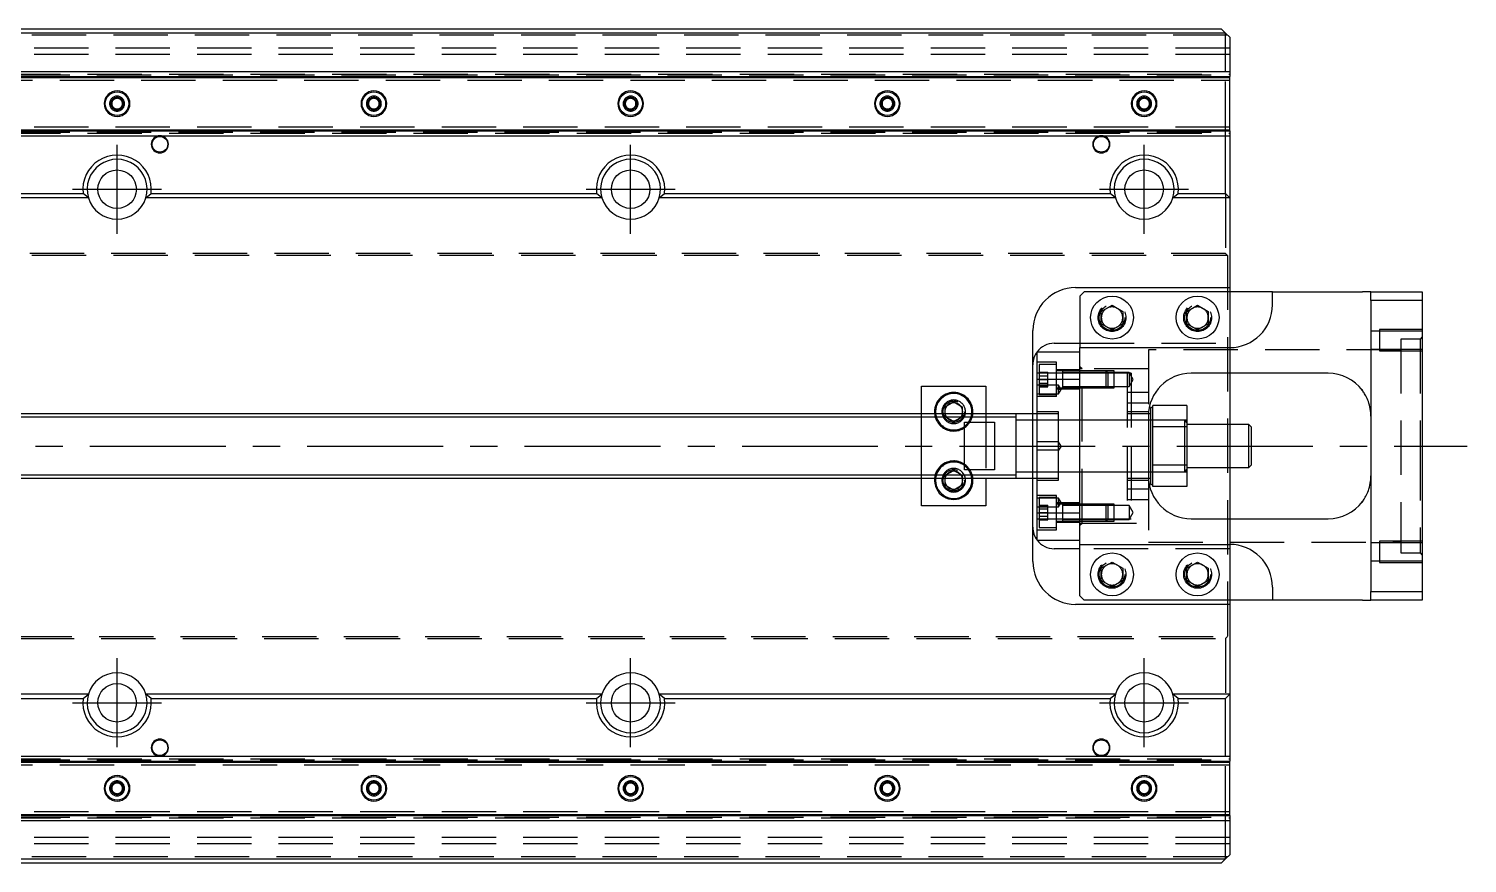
# Model space of a CAD drawing. Extents: x -21 to 1002, y -358 to 107.
# Drawn here: x 479.4 to 815.5, y -97.5 to 97.5 of the extents above; entities that cross this region are included whole.
import ezdxf

# ---------------------------------------------------------------- set-up
doc = ezdxf.new("R2010")
doc.units = 0
doc.linetypes.add('CENTER', pattern=[50.8, 31.75, -6.35, 6.35, -6.35])
doc.linetypes.add('DASHED', pattern=[19.05, 12.7, -6.35])
doc.layers.get('0').update_dxf_attribs({"linetype": 'CONTINUOUS'})
doc.layers.add('CENTER', color=1, linetype='CENTER')

msp = doc.modelspace()

# ---------------------------------------------------------------- linework, layer by layer
at = {"color": 7, "linetype": 'CONTINUOUS'}
for p, q in [((455, 97.5), (758, 97.5)), ((759, 96.5), (758, 97.5)), ((759, 96.5), (455, 96.5)), ((760, 95.5), (759, 96.5)), ((759, 87.5), (759, 96.5)), ((760, 95.5), (760, 87.5)), ((455, 87.5), (760, 87.5)), ((760, 87.5), (760, 86.32)), ((455, 86.32), (760, 86.32)), ((455, 86.1), (760, 86.1)), ((760, 86.1), (760, 86.32)), ((760, 73.9), (760, 86.1)), ((498.75, 80.72), (500, 81.44)), ((498.75, 79.28), (498.75, 80.72)), ((500, 81.44), (501.25, 80.72)), ((501.25, 80.72), (501.25, 79.28)), ((558.75, 80.72), (560, 81.44)), ((558.75, 79.28), (558.75, 80.72)), ((560, 81.44), (561.25, 80.72)), ((561.25, 80.72), (561.25, 79.28)), ((618.75, 80.72), (620, 81.44)), ((618.75, 79.28), (618.75, 80.72)), ((620, 81.44), (621.25, 80.72)), ((621.25, 80.72), (621.25, 79.28)), ((678.75, 80.72), (680, 81.44)), ((678.75, 79.28), (678.75, 80.72)), ((680, 81.44), (681.25, 80.72)), ((681.25, 80.72), (681.25, 79.28)), ((738.75, 80.72), (740, 81.44)), ((738.75, 79.28), (738.75, 80.72)), ((740, 81.44), (741.25, 80.72)), ((741.25, 80.72), (741.25, 79.28)), ((500, 78.56), (498.75, 79.28)), ((501.25, 79.28), (500, 78.56)), ((560, 78.56), (558.75, 79.28)), ((561.25, 79.28), (560, 78.56)), ((620, 78.56), (618.75, 79.28)), ((621.25, 79.28), (620, 78.56)), ((680, 78.56), (678.75, 79.28)), ((681.25, 79.28), (680, 78.56)), ((740, 78.56), (738.75, 79.28)), ((741.25, 79.28), (740, 78.56)), ((455, 73.9), (760, 73.9)), ((455, 73.68), (760, 73.68)), ((455, 72.5), (760, 72.5)), ((759, 59), (759, 72.5)), ((760, 73.68), (760, 73.9)), ((760, 73.68), (760, 72.5)), ((760, 72.5), (760, 58)), ((455, 59), (492.06, 59)), ((493.29, 58), (455, 58)), ((493.29, 58), (492.06, 59)), ((506.71, 58), (507.94, 59)), ((613.29, 58), (506.71, 58)), ((507.94, 59), (612.06, 59)), ((613.29, 58), (612.06, 59)), ((626.71, 58), (627.94, 59)), ((733.29, 58), (626.71, 58)), ((627.94, 59), (732.06, 59)), ((733.29, 58), (732.06, 59)), ((746.71, 58), (747.94, 59)), ((760, 58), (746.71, 58)), ((747.94, 59), (759, 59)), ((759, 59), (760, 58)), ((760, 58), (760, 37)), ((724, 37), (760, 37)), ((760, 37), (760, 36)), ((726, 36), (725, 35)), ((725, 35), (725, 23)), ((770, 36), (726, 36)), ((770, 36), (791, 36)), ((770, 33), (770, 36)), ((793, 36), (791, 36)), ((793, 34), (793, 36)), ((793, 36), (805, 36)), ((793, 34), (793, -34)), ((805, 34), (793, 34)), ((805, 36), (805, 34)), ((805, 34), (805, -34)), ((730, 31.44), (732.5, 32.89)), ((730, 28.56), (730, 31.44)), ((732.5, 32.89), (735, 31.44)), ((735, 31.44), (735, 28.56)), ((750, 31.44), (752.5, 32.89)), ((750, 28.56), (750, 31.44)), ((752.5, 32.89), (755, 31.44)), ((755, 31.44), (755, 28.56)), ((714, 7.5), (714, 27)), ((732.5, 27.11), (730, 28.56)), ((735, 28.56), (732.5, 27.11)), ((752.5, 27.11), (750, 28.56)), ((755, 28.56), (752.5, 27.11)), ((719, 24), (725, 24)), ((715, 15.65), (715, 22)), ((715, 22), (725, 22)), ((725, 15.65), (725, 23)), ((725, 23), (760, 23)), ((783, 17), (751, 17)), ((760, 17), (760, 5)), ((688, 7.5), (688, 14)), ((688, 14), (703, 14)), ((703, 14), (703, 7.5)), ((715, -15.65), (715, 15.65)), ((715, 15.65), (725, 15.65)), ((725, -15.65), (725, 15.65)), ((725, -15.65), (725, 15.65)), ((693.5, 9.15), (695.5, 10.31)), ((695.5, 10.31), (697.5, 9.15)), ((791.14, 12.81), (791, 13)), ((791.28, 12.61), (791.14, 12.81)), ((791.41, 12.42), (791.28, 12.61)), ((791.53, 12.22), (791.41, 12.42)), ((791.69, 11.95), (791.53, 12.22)), ((791.83, 11.69), (791.69, 11.95)), ((791.97, 11.42), (791.83, 11.69)), ((792.13, 11.08), (791.97, 11.42)), ((792.28, 10.73), (792.13, 11.08)), ((792.41, 10.39), (792.28, 10.73)), ((792.53, 10.04), (792.41, 10.39)), ((710, 7.5), (455, 7.5)), ((693.5, 7.5), (693.5, 9.15)), ((697.5, 9.15), (697.5, 7.5)), ((715, 7.5), (710, 7.5)), ((710, 7.5), (710, -7.5)), ((710, 7.5), (710, -7.5)), ((741, 7), (741, -7)), ((741.5, 7.5), (741.01, 7.5)), ((741.75, 9), (741.5, 9)), ((741.5, 9), (741.5, 0)), ((742, 4.47), (742, 9.5)), ((750, 9.5), (742, 9.5)), ((750, 9.5), (750, 4.47)), ((792.66, 9.58), (792.53, 10.04)), ((792.77, 9.13), (792.66, 9.58)), ((792.86, 8.67), (792.77, 9.13)), ((792.92, 8.25), (792.86, 8.67)), ((792.96, 7.84), (792.92, 8.25)), ((792.99, 7.43), (792.96, 7.84)), ((793, 7.02), (792.99, 7.43)), ((793, 7), (793, 7.02)), ((698, -5.59), (698, 5.59)), ((698, 5.59), (705, 5.59)), ((705, 5.59), (705, -5.59)), ((742, -4.47), (742, 4.47)), ((750, 4.47), (742, 4.47)), ((764.5, 5), (750, 5)), ((750, 4.47), (750, -4.47)), ((765, 4.5), (764.5, 5)), ((764.5, -5), (764.5, 5)), ((765, 4.5), (765, -4.5)), ((741.5, 0), (741.5, -9)), ((705, -5.59), (698, -5.59)), ((742, -9.5), (742, -4.47)), ((750, -4.47), (742, -4.47)), ((750, -4.47), (750, -9.5)), ((750, -5), (764.5, -5)), ((760, -5), (760, -17)), ((764.5, -5), (765, -4.5)), ((455, -7.5), (710, -7.5)), ((688, -14), (688, -7.5)), ((693.5, -9.15), (693.5, -7.5)), ((695.5, -10.31), (693.5, -9.15)), ((697.5, -9.15), (695.5, -10.31)), ((697.5, -7.5), (697.5, -9.15)), ((703, -7.5), (703, -14)), ((710, -7.5), (715, -7.5)), ((714, -27), (714, -7.5)), ((741.01, -7.5), (741.5, -7.5)), ((741.5, -9), (741.75, -9)), ((750, -9.5), (742, -9.5)), ((792.4, -10.41), (792.52, -10.07)), ((792.52, -10.07), (792.65, -9.61)), ((792.65, -9.61), (792.77, -9.14)), ((792.77, -9.14), (792.86, -8.67)), ((792.86, -8.67), (792.92, -8.26)), ((792.92, -8.26), (792.96, -7.85)), ((792.96, -7.85), (792.99, -7.43)), ((792.99, -7.43), (793, -7.02)), ((793, -7.02), (793, -7)), ((791, -13), (791.14, -12.81)), ((791.14, -12.81), (791.27, -12.62)), ((791.27, -12.62), (791.4, -12.43)), ((791.4, -12.43), (791.52, -12.23)), ((791.52, -12.23), (791.68, -11.96)), ((791.68, -11.96), (791.83, -11.69)), ((791.83, -11.69), (791.97, -11.42)), ((791.97, -11.42), (792.13, -11.08)), ((792.13, -11.08), (792.27, -10.75)), ((792.27, -10.75), (792.4, -10.41)), ((703, -14), (688, -14)), ((715, -22), (715, -15.65)), ((715, -15.65), (725, -15.65)), ((725, -23), (725, -15.65)), ((751, -17), (783, -17)), ((715, -22), (725, -22)), ((725, -35), (725, -23)), ((725, -23), (760, -23)), ((725, -24), (719, -24)), ((730, -28.56), (732.5, -27.11)), ((730, -31.44), (730, -28.56)), ((732.5, -27.11), (735, -28.56)), ((735, -28.56), (735, -31.44)), ((750, -28.56), (752.5, -27.11)), ((750, -31.44), (750, -28.56)), ((752.5, -27.11), (755, -28.56)), ((755, -28.56), (755, -31.44)), ((732.5, -32.89), (730, -31.44)), ((735, -31.44), (732.5, -32.89)), ((752.5, -32.89), (750, -31.44)), ((755, -31.44), (752.5, -32.89)), ((770, -33), (770, -36)), ((725, -35), (726, -36)), ((770, -36), (726, -36)), ((760, -36), (760, -37)), ((791, -36), (770, -36)), ((791, -36), (793, -36)), ((793, -34), (805, -34)), ((793, -36), (793, -34)), ((805, -36), (793, -36)), ((805, -34), (805, -36)), ((760, -37), (724, -37)), ((760, -37), (760, -58)), ((493.29, -58), (455, -58)), ((455, -59), (492.06, -59)), ((492.06, -59), (493.29, -58)), ((507.94, -59), (506.71, -58)), ((613.29, -58), (506.71, -58)), ((507.94, -59), (612.06, -59)), ((612.06, -59), (613.29, -58)), ((733.29, -58), (626.71, -58)), ((627.94, -59), (626.71, -58)), ((627.94, -59), (732.06, -59)), ((732.06, -59), (733.29, -58)), ((760, -58), (746.71, -58)), ((747.94, -59), (746.71, -58)), ((747.94, -59), (759, -59)), ((759, -59), (760, -58)), ((759, -72.5), (759, -59)), ((760, -58), (760, -72.5)), ((455, -72.5), (760, -72.5)), ((455, -73.68), (760, -73.68)), ((455, -73.9), (760, -73.9)), ((760, -72.5), (760, -73.68)), ((760, -73.9), (760, -73.68)), ((760, -86.1), (760, -73.9)), ((498.75, -79.28), (500, -78.56)), ((498.75, -80.72), (498.75, -79.28)), ((500, -78.56), (501.25, -79.28)), ((501.25, -79.28), (501.25, -80.72)), ((558.75, -79.28), (560, -78.56)), ((558.75, -80.72), (558.75, -79.28)), ((560, -78.56), (561.25, -79.28)), ((561.25, -79.28), (561.25, -80.72)), ((618.75, -79.28), (620, -78.56)), ((618.75, -80.72), (618.75, -79.28)), ((620, -78.56), (621.25, -79.28)), ((621.25, -79.28), (621.25, -80.72)), ((678.75, -79.28), (680, -78.56)), ((678.75, -80.72), (678.75, -79.28)), ((680, -78.56), (681.25, -79.28)), ((681.25, -79.28), (681.25, -80.72)), ((738.75, -79.28), (740, -78.56)), ((738.75, -80.72), (738.75, -79.28)), ((740, -78.56), (741.25, -79.28)), ((741.25, -79.28), (741.25, -80.72)), ((500, -81.44), (498.75, -80.72)), ((501.25, -80.72), (500, -81.44)), ((560, -81.44), (558.75, -80.72)), ((561.25, -80.72), (560, -81.44)), ((620, -81.44), (618.75, -80.72)), ((621.25, -80.72), (620, -81.44)), ((680, -81.44), (678.75, -80.72)), ((681.25, -80.72), (680, -81.44)), ((740, -81.44), (738.75, -80.72)), ((741.25, -80.72), (740, -81.44)), ((455, -86.1), (760, -86.1)), ((455, -86.32), (760, -86.32)), ((760, -86.32), (760, -86.1)), ((760, -86.32), (760, -87.5)), ((455, -87.5), (760, -87.5)), ((759, -96.5), (759, -87.5)), ((760, -87.5), (760, -95.5)), ((455, -96.5), (759, -96.5)), ((758, -97.5), (759, -96.5)), ((759, -96.5), (760, -95.5)), ((758, -97.5), (455, -97.5))]:
    msp.add_line(p, q, dxfattribs=at)
at = {"color": 3, "linetype": 'DASHED'}
for p, q in [((759.5, 96), (440.5, 96)), ((760, 93), (0, 93)), ((760, 91.5), (0, 91.5)), ((759, 72.5), (759, 87.5)), ((0, 86.7), (760, 86.7)), ((448.5, 86.26), (760, 86.26)), ((448.5, 85.5), (760, 85.5)), ((455, 86.91), (760, 86.91)), ((498.5, 80), (498.52, 80.22)), ((558.5, 80), (558.52, 80.22)), ((618.5, 80), (618.52, 80.22)), ((678.5, 80), (678.52, 80.22)), ((738.5, 80), (738.52, 80.22)), ((760, 74.5), (448.5, 74.5)), ((0, 73.3), (760, 73.3)), ((448.5, 73.74), (760, 73.74)), ((455, 73.09), (760, 73.09)), ((759, 59), (759, 45)), ((759.5, 44.5), (0.5, 44.5)), ((759, 45), (1, 45)), ((759.5, 44.5), (759, 45)), ((759.5, 44.5), (759.5, -44.5)), ((760, 36), (760, 24)), ((729.5, 30), (729.52, 30.35)), ((749.5, 30), (749.52, 30.35)), ((805, 27.25), (795, 27.25)), ((795, 27.25), (795, 22.25)), ((725, 24), (760, 24)), ((760, 24), (760, 23)), ((795, 26.85), (793, 26.85)), ((805, 26.85), (795, 26.85)), ((804.5, 25), (800, 25)), ((800, 25), (800, -25)), ((805, 25.5), (804.5, 25)), ((804.5, 25), (804.5, 0)), ((725, 15.65), (725, 22)), ((800, 22.5), (741, 22.5)), ((741, 22.5), (741, 7)), ((760, 23), (760, 17)), ((793, 22.65), (795, 22.65)), ((795, 22.65), (805, 22.65)), ((795, 22.25), (805, 22.25)), ((719.5, 19.56), (715, 19.56)), ((715.5, 17), (715, 17)), ((719.5, 19.06), (715.5, 19.06)), ((715.5, 19.06), (715.5, 15.56)), ((715.5, 17.29), (717.5, 17.29)), ((715.5, 17.06), (717.5, 17.06)), ((719.5, 17), (715.5, 17)), ((717.5, 16.42), (717.5, 17.29)), ((719.5, 11.56), (719.5, 19.56)), ((725, 17.81), (719.5, 17.81)), ((720.9, 17.56), (719.5, 17.56)), ((720.9, 17), (719.5, 17)), ((720.9, 17.56), (720.89, 17.56)), ((720.9, 17.56), (720.9, 13.56)), ((720.9, 17.56), (720.9, 17.56)), ((725, 17.56), (720.9, 17.56)), ((720.9, 17.56), (720.9, 16.97)), ((725, 17.21), (720.9, 17.21)), ((725, 17), (720.9, 17)), ((720.9, 16.97), (720.9, 15.7)), ((725.5, 18), (725, 18.5)), ((725.5, 18), (725, 18)), ((731.15, 17.56), (725, 17.56)), ((731.15, 17.56), (725, 17.56)), ((731.5, 17.21), (725, 17.21)), ((731.5, 17), (725, 17)), ((741, 18), (725.5, 18)), ((725.5, -18), (725.5, 18)), ((731.5, 17.21), (731.15, 17.56)), ((733, 17.56), (731.15, 17.56)), ((731.15, 15.56), (731.15, 17.56)), ((733, 17.21), (731.5, 17.21)), ((731.5, 17.21), (731.5, 15.56)), ((733, 17), (731.5, 17)), ((733, 13.56), (733, 17.56)), ((736.5, 17.21), (733, 17.21)), ((736, 17), (733, 17)), ((737, 17), (736, 17)), ((736, 17), (736, 0)), ((737.45, 15.56), (736.5, 17.21)), ((736.5, 17.21), (736.5, 15.56)), ((737, 17), (737, 0)), ((720, 14.2), (715, 14.2)), ((715.5, 16.42), (717.5, 16.42)), ((715.5, 15.56), (715.5, 12.06)), ((715.5, 15.56), (717.5, 15.56)), ((715.5, 14.69), (717.5, 14.69)), ((715.5, 14.06), (717.5, 14.06)), ((715.5, 13.82), (717.5, 13.82)), ((717.5, 14.69), (717.5, 16.42)), ((717.5, 13.82), (717.5, 14.69)), ((719.5, 13.56), (720.9, 13.56)), ((720.6, 13.2), (720, 14.2)), ((720, 13.2), (720, 14.2)), ((720.89, 13.56), (720.9, 13.56)), ((720.9, 15.7), (720.9, 15.42)), ((720.9, 15.42), (720.9, 14.14)), ((720.9, 14.14), (720.9, 13.56)), ((720.9, 13.91), (725, 13.91)), ((720.9, 13.56), (720.9, 13.56)), ((720.9, 13.56), (725, 13.56)), ((725, 13.91), (731.5, 13.91)), ((725, 13.56), (731.15, 13.56)), ((725, 13.56), (731.15, 13.56)), ((731.15, 13.56), (731.15, 15.56)), ((731.15, 13.56), (731.5, 13.91)), ((731.15, 13.56), (733, 13.56)), ((731.5, 15.56), (731.5, 13.91)), ((731.5, 13.91), (733, 13.91)), ((733, 13.91), (736.5, 13.91)), ((736.5, 13.91), (737.45, 15.56)), ((736.5, 15.56), (736.5, 13.91)), ((715, 12.2), (720, 12.2)), ((719.5, 11.56), (715, 11.56)), ((715.5, 12.06), (719.5, 12.06)), ((725, 13.31), (719.5, 13.31)), ((720, 12.2), (720.6, 13.2)), ((720, 12.2), (720, 13.2)), ((720.6, 13.2), (720, 13.2)), ((737, 12.5), (736, 12.5)), ((741, 12.5), (737, 12.5)), ((790.85, 13.19), (791.03, 12.96)), ((688, 2.5), (688, 7.5)), ((693, 8), (693.01, 8.25)), ((693.5, 6.85), (693.5, 7.5)), ((695.5, 5.69), (693.5, 6.85)), ((697.5, 6.85), (695.5, 5.69)), ((697.5, 7.5), (697.5, 6.85)), ((703, 7.5), (703, -7.5)), ((714, 6), (714, 7.5)), ((720, 8), (715, 8)), ((720, 7.5), (715, 7.5)), ((720, 1), (720, 8)), ((741, 10), (736, 10)), ((741, 8), (736, 8)), ((741, 7.5), (736, 7.5)), ((741.01, 7.5), (741, 7.5)), ((715, 6), (710, 6)), ((714, -6), (714, 6)), ((720, 6), (715, 6)), ((725, 6), (720, 6)), ((736, 6), (725, 6)), ((741, 6), (736, 6)), ((741.5, 6), (741, 6)), ((742, 6), (741.5, 6)), ((749.5, 6), (742, 6)), ((750, 5.5), (749.5, 6)), ((749.5, -6), (749.5, 6)), ((750, 6), (749.5, 6)), ((760, 5), (760, -5)), ((688, -2.5), (688, 2.5)), ((720, 1), (715, 1)), ((720.6, 0), (720, 1)), ((720, -1), (720, 1)), ((736, 0), (736, -17)), ((737, 0), (737, -17)), ((804.5, 0), (804.5, -25)), ((688, -7.5), (688, -2.5)), ((720, -1), (715, -1)), ((720.6, 0), (720, -1)), ((720, -8), (720, -1)), ((693.5, -6.85), (695.5, -5.69)), ((695.5, -5.69), (697.5, -6.85)), ((710, -6), (715, -6)), ((714, -7.5), (714, -6)), ((715, -6), (720, -6)), ((720, -6), (725, -6)), ((725, -6), (736, -6)), ((736, -6), (741, -6)), ((741, -6), (741.5, -6)), ((741.5, -6), (742, -6)), ((742, -6), (749.5, -6)), ((749.5, -6), (750, -5.5)), ((749.5, -6), (750, -6)), ((693, -8), (693.01, -7.75)), ((693.5, -7.5), (693.5, -6.85)), ((697.5, -6.85), (697.5, -7.5)), ((715, -7.5), (720, -7.5)), ((715, -8), (720, -8)), ((736, -7.5), (741, -7.5)), ((736, -8), (741, -8)), ((736, -10), (741, -10)), ((741, -7), (741, -22.5)), ((741, -7.5), (741.01, -7.5)), ((719.5, -11.56), (715, -11.56)), ((720, -12.2), (715, -12.2)), ((719.5, -12.06), (715.5, -12.06)), ((715.5, -12.06), (715.5, -19.06)), ((719.5, -15.56), (719.5, -11.56)), ((725, -13.31), (719.5, -13.31)), ((720.6, -13.2), (720, -12.2)), ((720, -13.2), (720, -12.2)), ((720, -14.2), (720.6, -13.2)), ((720, -14.2), (720, -13.2)), ((720.6, -13.2), (720, -13.2)), ((736, -12.5), (737, -12.5)), ((737, -12.5), (741, -12.5)), ((791.14, -12.8), (790.87, -13.17)), ((715, -14.2), (720, -14.2)), ((715.5, -13.82), (717.5, -13.82)), ((715.5, -14.06), (717.5, -14.06)), ((715.5, -14.69), (717.5, -14.69)), ((715.5, -15.56), (717.5, -15.56)), ((715.5, -16.42), (717.5, -16.42)), ((717.5, -14.06), (717.5, -13.82)), ((717.5, -15.56), (717.5, -14.06)), ((717.5, -17.06), (717.5, -15.56)), ((720.9, -13.56), (719.5, -13.56)), ((719.5, -19.56), (719.5, -15.56)), ((720.9, -13.56), (720.89, -13.56)), ((720.9, -13.56), (720.9, -17.56)), ((720.9, -13.56), (720.9, -17.56)), ((720.9, -13.56), (720.9, -17.56)), ((720.9, -13.56), (720.9, -13.56)), ((725, -13.56), (720.9, -13.56)), ((725, -13.91), (720.9, -13.91)), ((731.15, -13.56), (725, -13.56)), ((731.15, -13.56), (725, -13.56)), ((731.5, -13.91), (725, -13.91)), ((725, -22), (725, -15.65)), ((731.5, -13.91), (731.15, -13.56)), ((733, -13.56), (731.15, -13.56)), ((731.15, -17.56), (731.15, -13.56)), ((733, -13.91), (731.5, -13.91)), ((731.5, -13.91), (731.5, -17.21)), ((733, -17.56), (733, -13.56)), ((736.5, -13.91), (733, -13.91)), ((737.45, -15.56), (736.5, -13.91)), ((736.5, -13.91), (736.5, -17.21)), ((736.5, -17.21), (737.45, -15.56)), ((715, -17), (715.5, -17)), ((715, -19.56), (719.5, -19.56)), ((715.5, -17), (719.5, -17)), ((715.5, -17.06), (717.5, -17.06)), ((715.5, -17.29), (717.5, -17.29)), ((715.5, -19.06), (719.5, -19.06)), ((717.5, -17.29), (717.5, -17.06)), ((719.5, -17), (720.9, -17)), ((719.5, -17.56), (720.9, -17.56)), ((719.5, -17.81), (725, -17.81)), ((720.89, -17.56), (720.9, -17.56)), ((720.9, -17), (725, -17)), ((720.9, -17.21), (725, -17.21)), ((720.9, -17.56), (720.9, -17.56)), ((720.9, -17.56), (725, -17.56)), ((725, -17), (731.5, -17)), ((725, -17.21), (731.5, -17.21)), ((725, -17.56), (731.15, -17.56)), ((725, -17.56), (731.15, -17.56)), ((725, -18.5), (725.5, -18)), ((725, -18), (725.5, -18)), ((725.5, -18), (741, -18)), ((731.15, -17.56), (731.5, -17.21)), ((731.15, -17.56), (733, -17.56)), ((731.5, -17), (733, -17)), ((731.5, -17.21), (733, -17.21)), ((733, -17), (736, -17)), ((733, -17.21), (736.5, -17.21)), ((736, -17), (737, -17)), ((760, -17), (760, -23)), ((741, -22.5), (800, -22.5)), ((760, -23), (760, -24)), ((795, -22.65), (793, -22.65)), ((805, -22.25), (795, -22.25)), ((795, -22.25), (795, -27.25)), ((805, -22.65), (795, -22.65)), ((760, -24), (725, -24)), ((760, -24), (760, -36)), ((793, -26.85), (795, -26.85)), ((795, -26.85), (805, -26.85)), ((800, -25), (804.5, -25)), ((804.5, -25), (805, -25.5)), ((729.5, -30), (729.51, -29.71)), ((749.5, -30), (749.51, -29.71)), ((795, -27.25), (805, -27.25)), ((0.5, -44.5), (759.5, -44.5)), ((1, -45), (759, -45)), ((759, -45), (759.5, -44.5)), ((759, -45), (759, -59)), ((0, -73.3), (760, -73.3)), ((448.5, -73.74), (760, -73.74)), ((455, -73.09), (760, -73.09)), ((759, -87.5), (759, -72.5)), ((448.5, -74.5), (760, -74.5)), ((498.5, -80), (498.52, -79.75)), ((558.5, -80), (558.52, -79.75)), ((618.5, -80), (618.52, -79.75)), ((678.5, -80), (678.52, -79.75)), ((738.5, -80), (738.52, -79.78)), ((0, -86.7), (760, -86.7)), ((760, -85.5), (448.5, -85.5)), ((448.5, -86.26), (760, -86.26)), ((455, -86.91), (760, -86.91)), ((760, -91.5), (0, -91.5)), ((760, -93), (0, -93)), ((759.5, -96), (440.5, -96))]:
    msp.add_line(p, q, dxfattribs=at)
at = {"color": 3, "linetype": 'CONTINUOUS'}
for p, q in [((710, 6.75), (455, 6.75)), ((455, -6.75), (710, -6.75))]:
    msp.add_line(p, q, dxfattribs=at)
at = {"color": 7, "linetype": 'CONTINUOUS'}
for centre, radius in [((500, 80), 2.75), ((560, 80), 2.75), ((620, 80), 2.75), ((680, 80), 2.75), ((740, 80), 2.75), ((500, 60), 4.5), ((620, 60), 4.5), ((740, 60), 4.5), ((732.5, 30), 5), ((752.5, 30), 5), ((732.5, -30), 5), ((752.5, -30), 5), ((500, -60), 4.5), ((620, -60), 4.5), ((740, -60), 4.5), ((500, -80), 2.75), ((560, -80), 2.75), ((620, -80), 2.75), ((680, -80), 2.75), ((740, -80), 2.75)]:
    msp.add_circle(centre, radius, dxfattribs=at)
at = {"color": 3, "linetype": 'DASHED'}
for centre, radius in [((500, 80), 1.5), ((560, 80), 1.5), ((620, 80), 1.5), ((680, 80), 1.5), ((740, 80), 1.5), ((732.5, 30), 3.25), ((732.5, 30), 3), ((752.5, 30), 3.25), ((752.5, 30), 3), ((695.5, 8), 2.5), ((695.5, -8), 2.5), ((732.5, -30), 3.25), ((752.5, -30), 3.25), ((732.5, -30), 3), ((752.5, -30), 3), ((500, -80), 1.5), ((560, -80), 1.5), ((620, -80), 1.5), ((680, -80), 1.5), ((740, -80), 1.5)]:
    msp.add_circle(centre, radius, dxfattribs=at)
at = {"color": 3, "linetype": 'CONTINUOUS'}
for centre in [(510, 70.5), (730, 70.5), (510, -70.5), (730, -70.5)]:
    msp.add_circle(centre, 1.83, dxfattribs=at)
at = {"color": 7, "linetype": 'CONTINUOUS'}
for centre, radius, start, end in [((500, 80), 3, 0, 180), ((560, 80), 3, 0, 180), ((620, 80), 3, 0, 180), ((680, 80), 3, 0, 180), ((740, 80), 3, 0, 180), ((500, 80), 3, 180, 0), ((560, 80), 3, 180, 0), ((620, 80), 3, 180, 0), ((680, 80), 3, 180, 0), ((740, 80), 3, 180, 0), ((510, 70.5), 2, 180, 90), ((510, 70.5), 2, 90, 180), ((730, 70.5), 2, 180, 90), ((730, 70.5), 2, 90, 180), ((500, 60), 8, 352.8192, 187.1808), ((620, 60), 8, 352.8192, 187.1808), ((740, 60), 8, 352.8192, 187.1808), ((500, 60), 7, 343.3985, 196.6015), ((620, 60), 7, 343.3985, 196.6015), ((740, 60), 7, 343.3985, 196.6015), ((500, 60), 7, 196.6015, 343.3985), ((620, 60), 7, 196.6015, 343.3985), ((740, 60), 7, 196.6015, 343.3985), ((724, 27), 10, 90, 180), ((760, 33), 10, 270, 0), ((719, 19), 5, 90, 143.1301), ((719, 19), 5, 143.1301, 180), ((751, 7), 10, 90, 180), ((783, 7), 10, 36.8699, 90), ((695.5, 8), 4.5, 90, 186.3794), ((695.5, 8), 4.25, 0, 186.7563), ((695.5, 8), 4.5, 353.6206, 90), ((695.5, 8), 4.25, 353.2437, 0), ((741.75, 9.25), 0.25, 270, 0), ((695.5, -8), 4.5, 173.6206, 6.3794), ((695.5, -8), 4.25, 173.2437, 0), ((695.5, -8), 4.25, 0, 6.7563), ((751, -7), 10, 180, 270), ((741.75, -9.25), 0.25, 0, 90), ((783, -7), 10, 270, 323.1301), ((719, -19), 5, 180, 216.8699), ((719, -19), 5, 216.8699, 270), ((760, -33), 10, 0, 90), ((724, -27), 10, 180, 270), ((500, -60), 7, 16.6015, 163.3985), ((620, -60), 7, 16.6015, 163.3985), ((740, -60), 7, 16.6015, 163.3985), ((500, -60), 8, 172.8192, 7.1808), ((500, -60), 7, 163.3985, 16.6015), ((620, -60), 8, 172.8192, 7.1808), ((620, -60), 7, 163.3985, 16.6015), ((740, -60), 8, 172.8192, 7.1808), ((740, -60), 7, 163.3985, 16.6015), ((510, -70.5), 2, 270, 180), ((510, -70.5), 2, 180, 270), ((730, -70.5), 2, 270, 180), ((730, -70.5), 2, 180, 270), ((500, -80), 3, 0, 180), ((560, -80), 3, 0, 180), ((620, -80), 3, 0, 180), ((680, -80), 3, 0, 180), ((740, -80), 3, 0, 180), ((500, -80), 3, 180, 0), ((560, -80), 3, 180, 0), ((620, -80), 3, 180, 0), ((680, -80), 3, 180, 0), ((740, -80), 3, 180, 0)]:
    msp.add_arc(centre, radius, start, end, dxfattribs=at)
at = {"color": 3, "linetype": 'DASHED'}
for centre, radius, start, end in [((500, 80), 1.75, 0, 180), ((500, 80), 1.25, 120, 180), ((500, 80), 1.25, 60, 120), ((500, 80), 1.25, 0, 60), ((560, 80), 1.75, 0, 180), ((560, 80), 1.25, 120, 180), ((560, 80), 1.25, 60, 120), ((560, 80), 1.25, 360, 60), ((620, 80), 1.75, 0, 180), ((620, 80), 1.25, 120, 180), ((620, 80), 1.25, 60, 120), ((620, 80), 1.25, 0, 60), ((680, 80), 1.75, 0, 180), ((680, 80), 1.25, 120, 180), ((680, 80), 1.25, 60, 120), ((680, 80), 1.25, 0, 60), ((740, 80), 1.75, 0, 180), ((740, 80), 1.25, 120, 180), ((740, 80), 1.25, 60, 120), ((740, 80), 1.25, 0, 60), ((500, 80), 1.75, 180, 0), ((500, 80), 1.25, 180, 240), ((500, 80), 1.25, 240, 300), ((500, 80), 1.25, 300, 0), ((560, 80), 1.75, 180, 0), ((560, 80), 1.25, 180, 240), ((560, 80), 1.25, 240, 300), ((560, 80), 1.25, 300, 0), ((620, 80), 1.75, 180, 0), ((620, 80), 1.25, 180, 240), ((620, 80), 1.25, 240, 300), ((620, 80), 1.25, 300, 0), ((680, 80), 1.75, 180, 0), ((680, 80), 1.25, 180, 240), ((680, 80), 1.25, 240, 300), ((680, 80), 1.25, 300, 0), ((740, 80), 1.75, 180, 0), ((740, 80), 1.25, 180, 240), ((740, 80), 1.25, 240, 300), ((740, 80), 1.25, 300, 0), ((732.5, 30), 2.5, 120, 180), ((732.5, 30), 2.5, 60, 120), ((732.5, 30), 2.5, 0, 60), ((752.5, 30), 2.5, 120, 180), ((752.5, 30), 2.5, 60, 120), ((752.5, 30), 2.5, 0, 60), ((732.5, 30), 2.5, 180, 240), ((732.5, 30), 2.5, 240, 300), ((732.5, 30), 2.5, 300, 0), ((752.5, 30), 2.5, 180, 240), ((752.5, 30), 2.5, 240, 300), ((752.5, 30), 2.5, 300, 0), ((695.5, 8), 2.75, 349.5243, 190.4757), ((695.5, 8), 2.1, 77.7528, 102.2472), ((695.5, 8), 4.5, 186.3794, 303.749), ((695.5, 8), 4.25, 186.7563, 306.0319), ((695.5, 8), 2.75, 190.4757, 270), ((695.5, 8), 2.1, 162.2472, 180), ((695.5, 8), 2.1, 180, 193.7741), ((695.5, 8), 2.1, 193.7741, 197.7528), ((695.5, 8), 2.1, 137.7528, 162.2472), ((695.5, 8), 2.1, 197.7528, 222.2472), ((695.5, 8), 2.1, 102.2472, 137.7528), ((695.5, 8), 2.75, 270, 349.5243), ((695.5, 8), 2.1, 42.2472, 77.7528), ((695.5, 8), 2.1, 17.7528, 42.2472), ((695.5, 8), 2.1, 317.7528, 342.2472), ((695.5, 8), 2.1, 346.2259, 17.7528), ((695.5, 8), 2.1, 342.2472, 346.2259), ((695.5, 8), 4.5, 303.749, 353.6206), ((695.5, 8), 4.25, 306.0319, 353.2437), ((695.5, 8), 2.1, 222.2472, 257.7528), ((695.5, 8), 2.1, 257.7528, 282.2472), ((695.5, 8), 2.1, 282.2472, 317.7528), ((695.5, -8), 4.5, 90, 173.6206), ((695.5, -8), 4.25, 53.9681, 173.2437), ((695.5, -8), 2.75, 10.4757, 169.5243), ((695.5, -8), 2.1, 137.7528, 162.2472), ((695.5, -8), 2.1, 102.2472, 137.7528), ((695.5, -8), 2.1, 77.7528, 102.2472), ((695.5, -8), 4.5, 56.251, 90), ((695.5, -8), 2.1, 42.2472, 77.7528), ((695.5, -8), 2.1, 17.7528, 42.2472), ((695.5, -8), 4.5, 6.3794, 56.251), ((695.5, -8), 4.25, 6.7563, 53.9681), ((695.5, -8), 2.75, 169.5243, 270), ((695.5, -8), 2.1, 166.2259, 180), ((695.5, -8), 2.1, 180, 197.7528), ((695.5, -8), 2.1, 162.2472, 166.2259), ((695.5, -8), 2.1, 197.7528, 222.2472), ((695.5, -8), 2.1, 222.2472, 257.7528), ((695.5, -8), 2.1, 257.7528, 282.2472), ((695.5, -8), 2.75, 270, 10.4757), ((695.5, -8), 2.1, 282.2472, 317.7528), ((695.5, -8), 2.1, 317.7528, 342.2472), ((695.5, -8), 2.1, 13.7741, 17.7528), ((695.5, -8), 2.1, 342.2472, 13.7741), ((732.5, -30), 2.5, 120, 180), ((732.5, -30), 2.5, 180, 240), ((732.5, -30), 2.5, 60, 120), ((732.5, -30), 2.5, 0, 60), ((732.5, -30), 2.5, 300, 0), ((752.5, -30), 2.5, 120, 180), ((752.5, -30), 2.5, 180, 240), ((752.5, -30), 2.5, 60, 120), ((752.5, -30), 2.5, 0, 60), ((752.5, -30), 2.5, 300, 0), ((732.5, -30), 2.5, 240, 300), ((752.5, -30), 2.5, 240, 300), ((500, -80), 1.75, 0, 180), ((500, -80), 1.75, 180, 0), ((500, -80), 1.25, 120, 180), ((500, -80), 1.25, 180, 240), ((500, -80), 1.25, 60, 120), ((500, -80), 1.25, 0, 60), ((500, -80), 1.25, 300, 0), ((560, -80), 1.75, 0, 180), ((560, -80), 1.75, 180, 0), ((560, -80), 1.25, 120, 180), ((560, -80), 1.25, 180, 240), ((560, -80), 1.25, 60, 120), ((560, -80), 1.25, 0, 60), ((560, -80), 1.25, 300, 0), ((620, -80), 1.75, 0, 180), ((620, -80), 1.75, 180, 0), ((620, -80), 1.25, 120, 180), ((620, -80), 1.25, 180, 240), ((620, -80), 1.25, 60, 120), ((620, -80), 1.25, 0, 60), ((620, -80), 1.25, 300, 0), ((680, -80), 1.75, 0, 180), ((680, -80), 1.75, 180, 0), ((680, -80), 1.25, 120, 180), ((680, -80), 1.25, 180, 240), ((680, -80), 1.25, 60, 120), ((680, -80), 1.25, 0, 60), ((680, -80), 1.25, 300, 0), ((740, -80), 1.75, 0, 180), ((740, -80), 1.75, 180, 0), ((740, -80), 1.25, 120, 180), ((740, -80), 1.25, 180, 240), ((740, -80), 1.25, 60, 120), ((740, -80), 1.25, 0, 60), ((740, -80), 1.25, 300, 0), ((500, -80), 1.25, 240, 300), ((560, -80), 1.25, 240, 300), ((620, -80), 1.25, 240, 300), ((680, -80), 1.25, 240, 300), ((740, -80), 1.25, 240, 300)]:
    msp.add_arc(centre, radius, start, end, dxfattribs=at)
at = {"layer": 'CENTER', "color": 1, "linetype": 'CENTER'}
for p, q in [((500, 49.6), (500, 70.4)), ((620, 49.6), (620, 70.4)), ((740, 49.6), (740, 70.4)), ((489.6, 60), (510.4, 60)), ((609.6, 60), (630.4, 60)), ((729.6, 60), (750.4, 60)), ((-14.36, 0), (815.5, 0)), ((500, -70.4), (500, -49.6)), ((620, -70.4), (620, -49.6)), ((740, -70.4), (740, -49.6)), ((489.6, -60), (510.4, -60)), ((609.6, -60), (630.4, -60)), ((729.6, -60), (750.4, -60))]:
    msp.add_line(p, q, dxfattribs=at)

doc.saveas('drawing.dxf')
